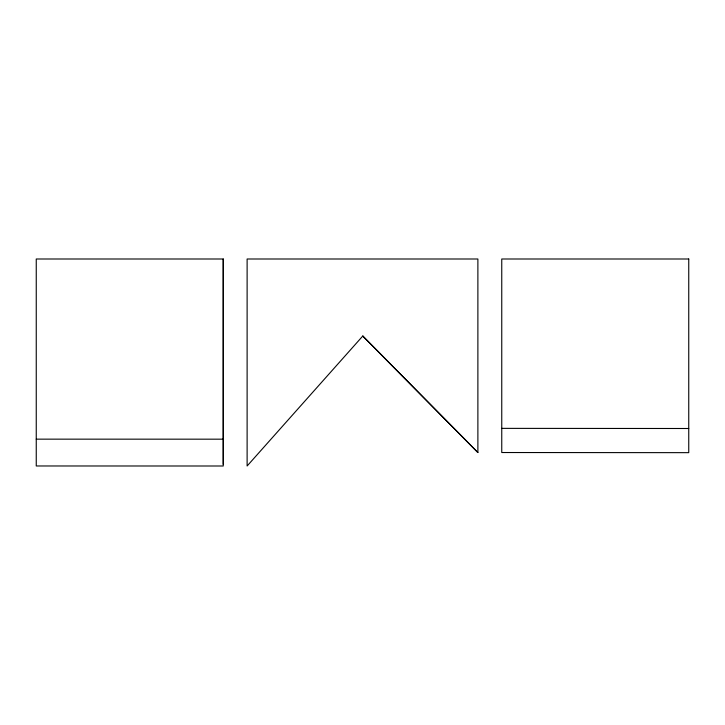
<?xml version="1.0" encoding="UTF-8"?>
<svg xmlns="http://www.w3.org/2000/svg" width="725" height="725" viewBox="0 0 725 725"><rect width="100%" height="100%" fill="white"/><g stroke="black" fill="none" stroke-linecap="round" stroke-linejoin="round"><path stroke-width="1.09" d="M223.246 258.997L223.246 466.003L36.25 465.976L36.25 258.997L223.246 258.997L223.246 464.326M362.799 336.01L247.116 466.003L247.116 258.997L477.884 258.997L477.884 452.527L362.79 336.019L477.884 452.518M36.25 439.151L223.246 439.178M501.754 428.366L688.75 428.502M688.75 258.997L501.754 258.997L501.754 452.527L688.75 452.663L688.75 258.997"/></g></svg>
